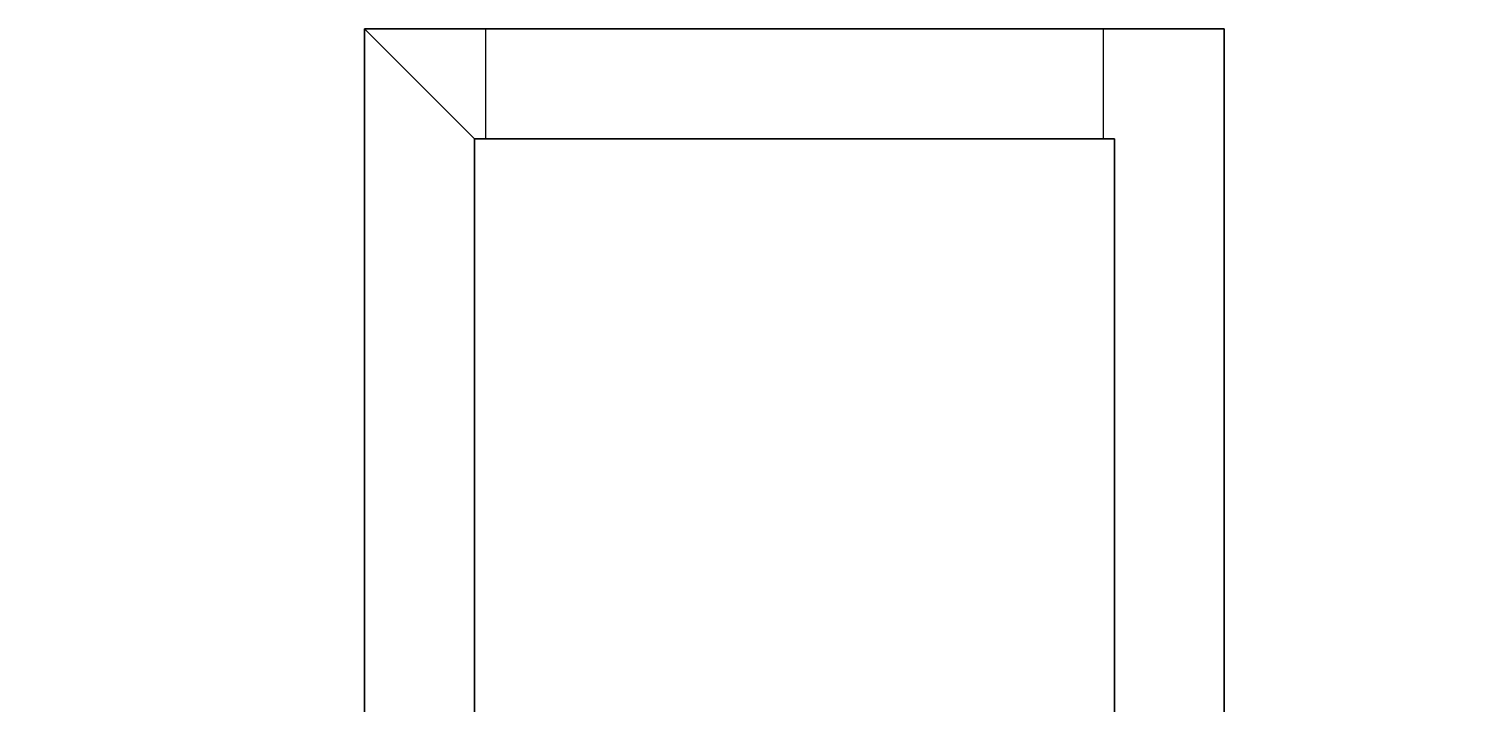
# Model space of a CAD drawing. Extents: x 0 to 4257, y -4384 to 0.
# Drawn here: x 150 to 2128, y -921 to 0 of the extents above; entities that cross this region are included whole.
import ezdxf

# ---------------------------------------------------------------- set-up
doc = ezdxf.new("R2010")
doc.units = 0
doc.layers.add('LAYER0', color=7, linetype='CONTINUOUS')
doc.layers.add('LAYER1', color=7, linetype='CONTINUOUS')

msp = doc.modelspace()

# ---------------------------------------------------------------- linework, layer by layer
at = {"layer": 'LAYER0'}
for points, invisible_edges in [([(1784, 0, 359), (609, -946, 359), (609, 0, 359), (1784, 0, 359)], 1), ([(1784, -1454, 359), (609, -946, 359), (1784, 0, 359), (1784, -1454, 359)], 3), ([(609, 0, 364), (1784, 0, 359), (609, 0, 359), (609, 0, 364)], 1), ([(1784, 0, 359), (609, 0, 364), (1784, 0, 364), (1784, 0, 359)], 1), ([(609, 0, 364), (609, -946, 359), (609, -946, 364), (609, 0, 364)], 1), ([(609, -946, 359), (609, 0, 364), (609, 0, 359), (609, -946, 359)], 1), ([(609, -946, 364), (1784, -1454, 364), (609, 0, 364), (609, -946, 364)], 3), ([(1784, 0, 364), (609, 0, 364), (1784, -1454, 364), (1784, 0, 364)], 2), ([(1784, 0, 359), (1784, -1454, 364), (1784, -1454, 359), (1784, 0, 359)], 1), ([(1784, -1454, 364), (1784, 0, 359), (1784, 0, 364), (1784, -1454, 364)], 1)]:
    msp.add_3dface(points, dxfattribs=dict(at, invisible_edges=invisible_edges))
at = {"layer": 'LAYER1'}
for points, invisible_edges in [([(774, 0, 364), (759, -150, 364), (609, 0, 364), (774, 0, 364)], 3), ([(759, -150, 364), (609, -946, 364), (609, 0, 364), (759, -150, 364)], 5), ([(609, 0, 364), (759, -150, 2700), (759, -150, 364), (609, 0, 364)], 1), ([(759, -150, 2700), (609, 0, 364), (609, 0, 2700), (759, -150, 2700)], 1), ([(609, 0, 2700), (609, -946, 364), (609, -946, 2700), (609, 0, 2700)], 1), ([(609, -946, 364), (609, 0, 2700), (609, 0, 364), (609, -946, 364)], 1), ([(1784, 0, 2700), (1619, 0, 2564), (609, 0, 2700), (1784, 0, 2700)], 3), ([(774, 0, 2564), (609, 0, 2700), (1619, 0, 2564), (774, 0, 2564)], 3), ([(774, 0, 364), (609, 0, 2700), (774, 0, 2564), (774, 0, 364)], 3), ([(609, 0, 2700), (774, 0, 364), (609, 0, 364), (609, 0, 2700)], 1), ([(609, 0, 2700), (759, -150, 364), (759, -150, 2700), (609, 0, 2700)], 1), ([(759, -150, 364), (609, 0, 2700), (609, 0, 364), (759, -150, 364)], 1), ([(759, -150, 364), (774, 0, 364), (774, -150, 364), (759, -150, 364)], 1), ([(1619, -150, 364), (1784, 0, 364), (1634, -150, 364), (1619, -150, 364)], 3), ([(1784, 0, 364), (1619, -150, 364), (1619, 0, 364), (1784, 0, 364)], 1), ([(1784, 0, 364), (1619, 0, 2564), (1784, 0, 2700), (1784, 0, 364)], 3), ([(1619, 0, 2564), (1784, 0, 364), (1619, 0, 364), (1619, 0, 2564)], 1), ([(1634, -1604, 364), (1784, 0, 364), (1784, -1454, 364), (1634, -1604, 364)], 5), ([(1634, -150, 364), (1784, 0, 364), (1634, -1604, 364), (1634, -150, 364)], 3), ([(1784, 0, 364), (1784, -1454, 2700), (1784, -1454, 364), (1784, 0, 364)], 1), ([(1784, -1454, 2700), (1784, 0, 364), (1784, 0, 2700), (1784, -1454, 2700)], 1), ([(759, -1096, 364), (609, -946, 364), (759, -150, 364), (759, -1096, 364)], 3), ([(759, -150, 2700), (774, -150, 2564), (1634, -150, 2700), (759, -150, 2700)], 3), ([(759, -150, 364), (774, -150, 2564), (759, -150, 2700), (759, -150, 364)], 3), ([(774, -150, 2564), (759, -150, 364), (774, -150, 364), (774, -150, 2564)], 1), ([(759, -150, 364), (759, -1096, 2700), (759, -1096, 364), (759, -150, 364)], 1), ([(759, -1096, 2700), (759, -150, 364), (759, -150, 2700), (759, -1096, 2700)], 1), ([(1619, -150, 2564), (1634, -150, 2700), (774, -150, 2564), (1619, -150, 2564)], 3), ([(1619, -150, 364), (1634, -150, 2700), (1619, -150, 2564), (1619, -150, 364)], 3), ([(1634, -150, 2700), (1619, -150, 364), (1634, -150, 364), (1634, -150, 2700)], 1), ([(1634, -150, 2700), (1634, -1604, 364), (1634, -1604, 2700), (1634, -150, 2700)], 1), ([(1634, -1604, 364), (1634, -150, 2700), (1634, -150, 364), (1634, -1604, 364)], 1)]:
    msp.add_3dface(points, dxfattribs=dict(at, invisible_edges=invisible_edges))

# ---------------------------------------------------------------- meshes
mesh = msp.add_polymesh((9, 2), dxfattribs=at)
for k, corner in enumerate([(1634, -150, 2700), (759, -150, 2700), (1634, -1604, 2700), (1634, -150, 2700), (4089, -1604, 2700), (1634, -1604, 2700), (4089, -4216, 2700), (4089, -1604, 2700), (150, -4216, 2700), (4089, -4216, 2700), (150, -1096, 2700), (150, -4216, 2700), (759, -1096, 2700), (150, -1096, 2700), (759, -150, 2700), (759, -1096, 2700), (609, 0, 2700), (609, -946, 2700)]):
    mesh.set_mesh_vertex(divmod(k, 2), corner)

doc.saveas('drawing.dxf')
